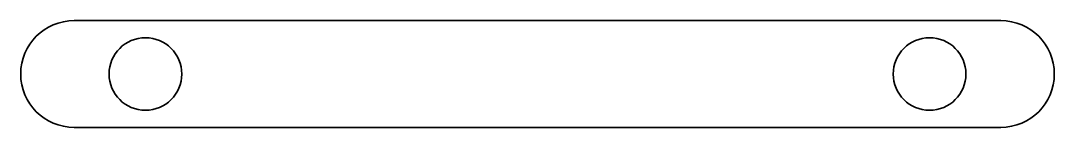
# Model space of a CAD drawing. Header units: millimetres. Extents: x 0 to 145, y 0 to 15.
import ezdxf

# ---------------------------------------------------------------- set-up
doc = ezdxf.new("R2010")
doc.units = ezdxf.units.MM
doc.layers.add('Visible (ANSI)', color=7, linetype='Continuous', lineweight=35)

# ---------------------------------------------------------------- blocks, each defined once
blk = doc.blocks.new('PC-SMT-02-PLMA01_Varilla - abrazadera - chapa marcha atras_PC-SMT-02-PLMA01')
at = {"layer": 'Visible (ANSI)'}
for p, q in [((-65, 7.5), (65, 7.5)), ((65, -7.5), (-65, -7.5))]:
    blk.add_line(p, q, dxfattribs=at)
for centre in [(-55, 0), (55, 0)]:
    blk.add_circle(centre, 5.1, dxfattribs=at)
at = {"layer": 'Visible (ANSI)', "extrusion": (0, 0, -1)}
for centre, start, end in [((65, 0), 270, 90), ((-65, 0), 90, 270)]:
    blk.add_arc(centre, 7.5, start, end, dxfattribs=at)

msp = doc.modelspace()

# ---------------------------------------------------------------- block references
msp.add_blockref('PC-SMT-02-PLMA01_Varilla - abrazadera - chapa marcha atras_PC-SMT-02-PLMA01', (72.5, 7.5))

doc.saveas('drawing.dxf')
